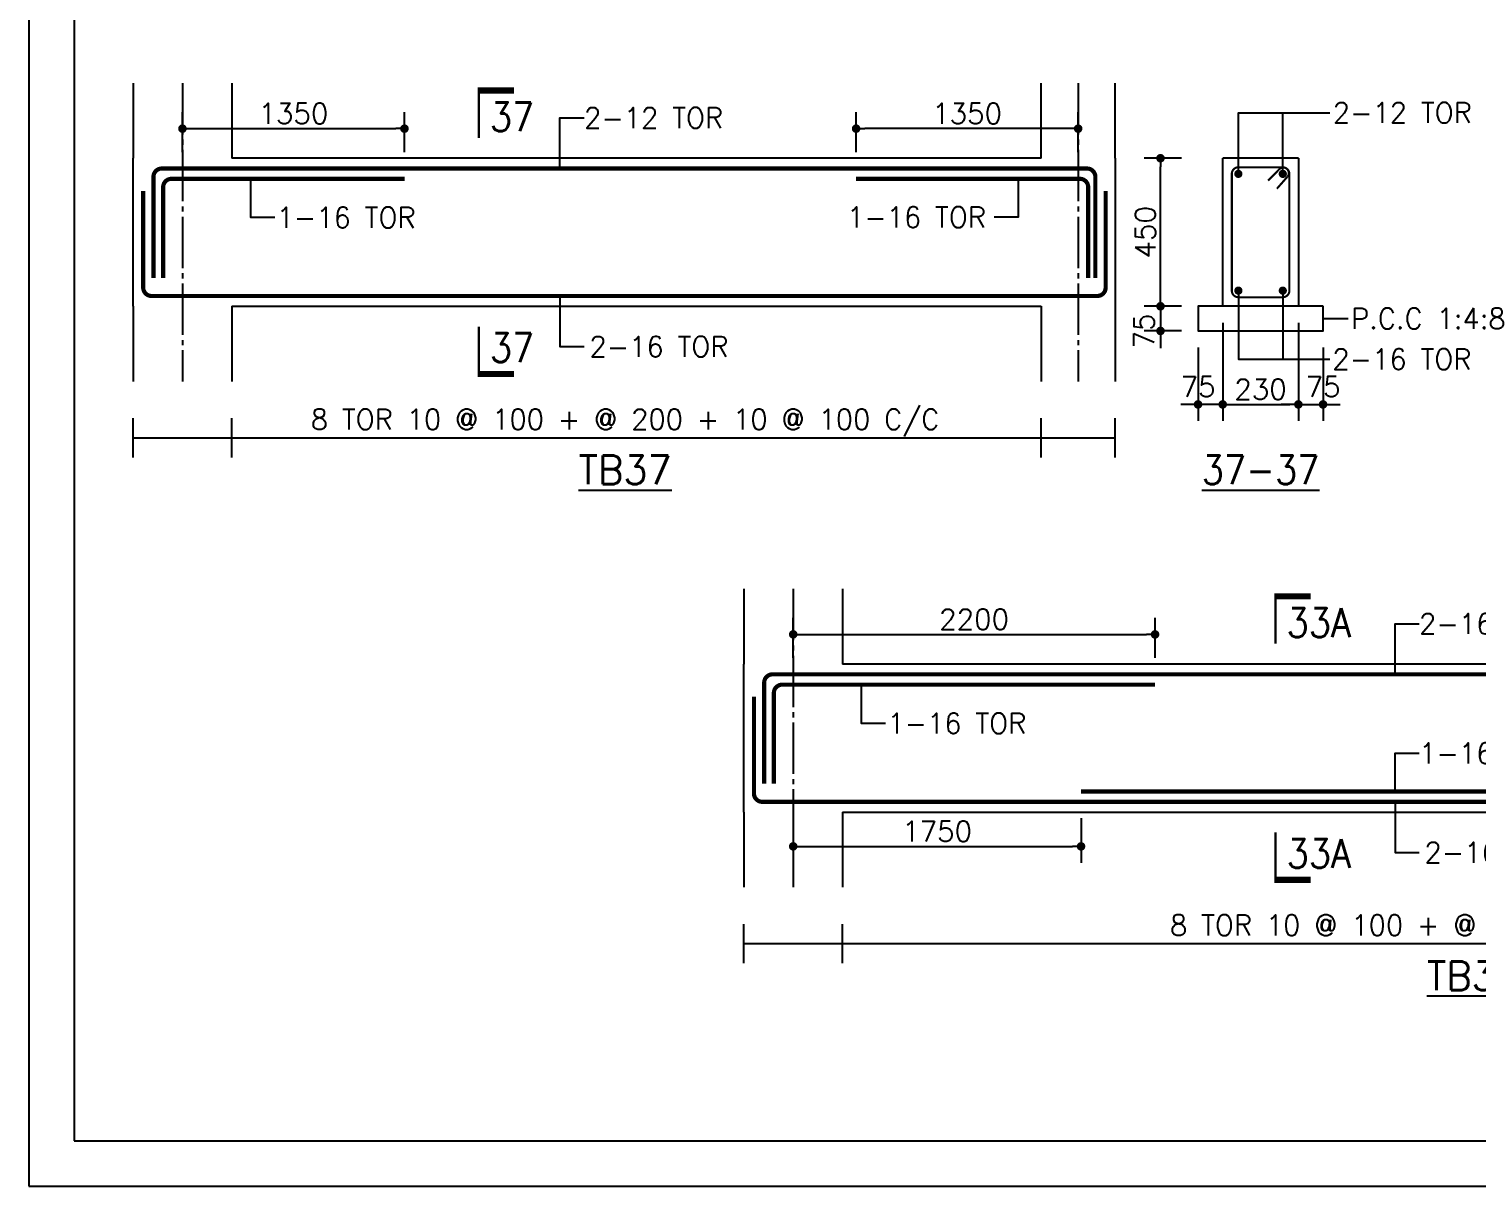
# Model space of a CAD drawing. Extents: x -200722 to 834823, y -494970 to 88783.
# Drawn here: x 222673 to 240281, y -429390 to -415318 of the extents above; entities that cross this region are included whole.
import ezdxf
from ezdxf.enums import TextEntityAlignment as Align

# ---------------------------------------------------------------- set-up
doc = ezdxf.new("R2010")
doc.units = 0
doc.header["$LTSCALE"] = 100
doc.header["$MEASUREMENT"] = 0
doc.header["$PDMODE"] = 34
doc.linetypes.add('CL', pattern=[3.25, 2.5, -0.25, 0.25, -0.25])
doc.layers.get('0').update_dxf_attribs({"linetype": 'CONTINUOUS'})
doc.layers.get('DEFPOINTS').update_dxf_attribs({"linetype": 'CONTINUOUS'})
doc.layers.add('9_PRINT BOUNDARY_NON PRINT', color=32, linetype='CONTINUOUS', plot=False)
doc.layers.add('9_TITLE TEXT', color=7, linetype='CONTINUOUS', lineweight=20)
for name, color, linetype in [('ARO', 7, 'CONTINUOUS'), ('B_NO', 3, 'CONTINUOUS'), ('BEAM', 4, 'CONTINUOUS'), ('CL', 8, 'CL'), ('FOOTING DIM', 4, 'CONTINUOUS'), ('STEEL', 6, 'CONTINUOUS'), ('TEXT', 2, 'CONTINUOUS')]:
    doc.layers.add(name, color=color, linetype=linetype)
doc.styles.add('ROMANS', font='romans.shx')
doc.styles.get("Standard").update_dxf_attribs({"font": 'simplex.shx'})
doc.dimstyles.new('STANDARD$0', dxfattribs={"dimtxt": 2.5, "dimasz": 2.5, "dimexe": 2, "dimexo": 0.7, "dimgap": 0.9, "dimtad": 1, "dimdec": 0, "dimdsep": 46, "dimtxsty": 'ROMANS', "dimcen": 0.09, "dimclrd": 4, "dimclre": 4, "dimclrt": 3, "dimadec": 0, "dimazin": 0, "dimtfac": 1, "dimtdec": 0, "dimtmove": 0, "dimatfit": 3, "dimfxl": 1, "dimtolj": 1, "dimtzin": 0, "dimarcsym": 0})

# ---------------------------------------------------------------- blocks, each defined once
blk = doc.blocks.new('DOT')
at = {"color": 0, "linetype": 'ByBlock'}
blk.add_line((-0.5, 0), (-1, 0), dxfattribs=at)
at = {"color": 0, "linetype": 'ByBlock', "const_width": 0.5}
blk.add_lwpolyline([(-0.25, 0, 1), (0.25, 0, 1)], format="xyb", close=True, dxfattribs=at)
blk = doc.blocks.new('*D1636')
at = {"layer": 'BEAM', "color": 0, "lineweight": -2, "transparency": 16777216}
for p, q in [((232731, -416815), (232731, -416330)), ((235431, -416815), (235431, -416330)), ((235327, -416530), (232835, -416530))]:
    blk.add_line(p, q, dxfattribs=at)
at = {"layer": 'DEFPOINTS', "color": 0, "lineweight": -3, "transparency": 16777216}
for p in [(232731, -416530), (232731, -417015), (235431, -417015)]:
    blk.add_point(p, dxfattribs=at)
at = {"layer": 'BEAM', "color": 0, "lineweight": -2, "transparency": 16777216, "xscale": 104, "yscale": 104, "zscale": 104, "rotation": 180}
blk.add_blockref('DOT', (232731, -416530), dxfattribs=at)
at = {"layer": 'BEAM', "color": 0, "lineweight": -2, "transparency": 16777216, "xscale": 104, "yscale": 104, "zscale": 104}
blk.add_blockref('DOT', (235431, -416530), dxfattribs=at)
at = {"layer": 'BEAM', "color": 0, "transparency": 16777216, "insert": (234081, -416346), "char_height": 248, "attachment_point": 5}
blk.add_mtext('\\A1;1350', dxfattribs=at)
blk = doc.blocks.new('_DOT')
at = {"color": 0, "linetype": 'ByBlock'}
blk.add_line((-0.5, 0), (-1, 0), dxfattribs=at)
at = {"color": 0, "linetype": 'ByBlock', "const_width": 0.5}
blk.add_lwpolyline([(-0.25, 0, 1), (0.25, 0, 1)], format="xyb", close=True, dxfattribs=at)
blk = doc.blocks.new('*D1637')
at = {"layer": 'BEAM', "color": 0, "lineweight": -2, "transparency": 16777216}
for p, q in [((237189, -418890), (237189, -420084)), ((238109, -418890), (238109, -420084)), ((237293, -419884), (238005, -419884))]:
    blk.add_line(p, q, dxfattribs=at)
at = {"layer": 'DEFPOINTS', "color": 0, "lineweight": -3, "transparency": 16777216}
for p in [(237189, -418690), (238109, -418690), (238109, -419884)]:
    blk.add_point(p, dxfattribs=at)
at = {"layer": 'BEAM', "color": 0, "lineweight": -2, "transparency": 16777216, "xscale": 104, "yscale": 104, "zscale": 104, "rotation": 180}
blk.add_blockref('DOT', (237189, -419884), dxfattribs=at)
at = {"layer": 'BEAM', "color": 0, "lineweight": -2, "transparency": 16777216, "xscale": 104, "yscale": 104, "zscale": 104}
blk.add_blockref('DOT', (238109, -419884), dxfattribs=at)
at = {"layer": 'BEAM', "color": 0, "transparency": 16777216, "insert": (237649, -419700), "char_height": 248, "attachment_point": 5}
blk.add_mtext('\\A1;230', dxfattribs=at)
blk = doc.blocks.new('*D1638')
at = {"layer": 'BEAM', "color": 0, "lineweight": -2, "transparency": 16777216}
for p, q in [((236689, -416890), (236232, -416890)), ((236432, -418586), (236432, -416994)), ((236689, -418690), (236232, -418690))]:
    blk.add_line(p, q, dxfattribs=at)
at = {"layer": 'DEFPOINTS', "color": 0, "lineweight": -3, "transparency": 16777216}
for p in [(236432, -416890), (236889, -416890), (236889, -418690)]:
    blk.add_point(p, dxfattribs=at)
at = {"layer": 'BEAM', "color": 0, "lineweight": -2, "transparency": 16777216, "xscale": 104, "yscale": 104, "zscale": 104}
for p, rotation in [((236432, -416890), 90), ((236432, -418690), 270)]:
    blk.add_blockref('DOT', p, dxfattribs=dict(at, rotation=rotation))
at = {"layer": 'BEAM', "color": 0, "transparency": 16777216, "insert": (236248, -417790), "char_height": 248, "attachment_point": 5, "rotation": 90}
blk.add_mtext('\\A1;450', dxfattribs=at)
blk = doc.blocks.new('*D1639')
at = {"layer": 'BEAM', "color": 0, "lineweight": -2, "transparency": 16777216}
for p, q in [((224539, -416815), (224539, -416330)), ((227239, -416815), (227239, -416330)), ((224643, -416530), (227135, -416530))]:
    blk.add_line(p, q, dxfattribs=at)
at = {"layer": 'DEFPOINTS', "color": 0, "lineweight": -3, "transparency": 16777216}
for p in [(227239, -416530), (224539, -417015), (227239, -417015)]:
    blk.add_point(p, dxfattribs=at)
at = {"layer": 'BEAM', "color": 0, "lineweight": -2, "transparency": 16777216, "xscale": 104, "yscale": 104, "zscale": 104, "rotation": 180}
blk.add_blockref('DOT', (224539, -416530), dxfattribs=at)
at = {"layer": 'BEAM', "color": 0, "lineweight": -2, "transparency": 16777216, "xscale": 104, "yscale": 104, "zscale": 104}
blk.add_blockref('DOT', (227239, -416530), dxfattribs=at)
at = {"layer": 'BEAM', "color": 0, "transparency": 16777216, "insert": (225889, -416346), "char_height": 248, "attachment_point": 5}
blk.add_mtext('\\A1;1350', dxfattribs=at)
blk = doc.blocks.new('*D1640')
at = {"layer": 'BEAM', "color": 0, "lineweight": -2, "transparency": 16777216}
for p, q in [((238109, -419190), (238109, -420084)), ((238409, -419190), (238409, -420084)), ((238005, -419884), (237901, -419884)), ((238109, -419884), (238409, -419884)), ((238513, -419884), (238617, -419884))]:
    blk.add_line(p, q, dxfattribs=at)
at = {"layer": 'DEFPOINTS', "color": 0, "lineweight": -3, "transparency": 16777216}
for p in [(238109, -418990), (238409, -418990), (238409, -419884)]:
    blk.add_point(p, dxfattribs=at)
at = {"layer": 'BEAM', "color": 0, "lineweight": -2, "transparency": 16777216, "xscale": 104, "yscale": 104, "zscale": 104}
blk.add_blockref('DOT', (238109, -419884), dxfattribs=at)
at = {"layer": 'BEAM', "color": 0, "lineweight": -2, "transparency": 16777216, "xscale": 104, "yscale": 104, "zscale": 104, "rotation": 180}
blk.add_blockref('DOT', (238409, -419884), dxfattribs=at)
at = {"layer": 'BEAM', "color": 0, "transparency": 16777216, "insert": (238409, -419668), "char_height": 248, "attachment_point": 5}
blk.add_mtext('\\A1;75', dxfattribs=at)
blk = doc.blocks.new('*D1641')
at = {"layer": 'BEAM', "color": 0, "lineweight": -2, "transparency": 16777216}
for p, q in [((236889, -419190), (236889, -420084)), ((237189, -419190), (237189, -420084)), ((236785, -419884), (236681, -419884)), ((237189, -419884), (236889, -419884)), ((237293, -419884), (237397, -419884))]:
    blk.add_line(p, q, dxfattribs=at)
at = {"layer": 'DEFPOINTS', "color": 0, "lineweight": -3, "transparency": 16777216}
for p in [(236889, -418990), (237189, -418990), (236889, -419884)]:
    blk.add_point(p, dxfattribs=at)
at = {"layer": 'BEAM', "color": 0, "lineweight": -2, "transparency": 16777216, "xscale": 104, "yscale": 104, "zscale": 104}
blk.add_blockref('DOT', (236889, -419884), dxfattribs=at)
at = {"layer": 'BEAM', "color": 0, "lineweight": -2, "transparency": 16777216, "xscale": 104, "yscale": 104, "zscale": 104, "rotation": 180}
blk.add_blockref('DOT', (237189, -419884), dxfattribs=at)
at = {"layer": 'BEAM', "color": 0, "transparency": 16777216, "insert": (236889, -419668), "char_height": 248, "attachment_point": 5}
blk.add_mtext('\\A1;75', dxfattribs=at)
blk = doc.blocks.new('*D1642')
at = {"layer": 'BEAM', "color": 0, "lineweight": -2, "transparency": 16777216}
for p, q in [((236432, -418586), (236432, -418482)), ((236689, -418690), (236232, -418690)), ((236432, -418690), (236432, -418990)), ((236689, -418990), (236232, -418990)), ((236432, -419094), (236432, -419198))]:
    blk.add_line(p, q, dxfattribs=at)
at = {"layer": 'DEFPOINTS', "color": 0, "lineweight": -3, "transparency": 16777216}
for p in [(236889, -418690), (236432, -418990), (236889, -418990)]:
    blk.add_point(p, dxfattribs=at)
at = {"layer": 'BEAM', "color": 0, "lineweight": -2, "transparency": 16777216, "xscale": 104, "yscale": 104, "zscale": 104}
for p, rotation in [((236432, -418690), 270), ((236432, -418990), 90)]:
    blk.add_blockref('DOT', p, dxfattribs=dict(at, rotation=rotation))
at = {"layer": 'BEAM', "color": 0, "transparency": 16777216, "insert": (236232, -418990), "char_height": 248, "attachment_point": 5, "rotation": 90}
blk.add_mtext('\\A1;75', dxfattribs=at)
blk = doc.blocks.new('*D2024')
at = {"layer": 'BEAM', "color": 0, "lineweight": -2, "transparency": 16777216}
for p, q in [((231966, -422967), (231966, -422481)), ((236366, -422967), (236366, -422481)), ((232070, -422681), (236262, -422681))]:
    blk.add_line(p, q, dxfattribs=at)
at = {"layer": 'DEFPOINTS', "color": 0, "lineweight": -3, "transparency": 16777216}
for p in [(236366, -422681), (231966, -423167), (236366, -423167)]:
    blk.add_point(p, dxfattribs=at)
at = {"layer": 'BEAM', "color": 0, "lineweight": -2, "transparency": 16777216, "xscale": 104, "yscale": 104, "zscale": 104, "rotation": 180}
blk.add_blockref('DOT', (231966, -422681), dxfattribs=at)
at = {"layer": 'BEAM', "color": 0, "lineweight": -2, "transparency": 16777216, "xscale": 104, "yscale": 104, "zscale": 104}
blk.add_blockref('DOT', (236366, -422681), dxfattribs=at)
at = {"layer": 'BEAM', "color": 0, "transparency": 16777216, "insert": (234166, -422497), "char_height": 248, "attachment_point": 5}
blk.add_mtext('\\A1;2200', dxfattribs=at)
blk = doc.blocks.new('*D2020')
at = {"layer": 'BEAM', "color": 0, "lineweight": -2, "transparency": 16777216}
for p, q in [((231966, -424917), (231966, -425459)), ((235466, -424917), (235466, -425459)), ((232070, -425259), (235362, -425259))]:
    blk.add_line(p, q, dxfattribs=at)
at = {"layer": 'DEFPOINTS', "color": 0, "lineweight": -3, "transparency": 16777216}
for p in [(231966, -424717), (235466, -424717), (235466, -425259)]:
    blk.add_point(p, dxfattribs=at)
at = {"layer": 'BEAM', "color": 0, "lineweight": -2, "transparency": 16777216, "xscale": 104, "yscale": 104, "zscale": 104, "rotation": 180}
blk.add_blockref('DOT', (231966, -425259), dxfattribs=at)
at = {"layer": 'BEAM', "color": 0, "lineweight": -2, "transparency": 16777216, "xscale": 104, "yscale": 104, "zscale": 104}
blk.add_blockref('DOT', (235466, -425259), dxfattribs=at)
at = {"layer": 'BEAM', "color": 0, "transparency": 16777216, "insert": (233716, -425075), "char_height": 248, "attachment_point": 5}
blk.add_mtext('\\A1;1750', dxfattribs=at)

msp = doc.modelspace()

# ---------------------------------------------------------------- linework, layer by layer
at = {"color": 18, "true_color": 0x000000}
msp.add_lwpolyline([(223222.7, -428839.6), (314632.7, -428839.6), (314632.7, -364599.6), (223222.7, -364599.6)], close=True, dxfattribs=at)
at = {"layer": '9_PRINT BOUNDARY_NON PRINT', "color": 18, "true_color": 0x000000}
msp.add_lwpolyline([(222672.7, -429389.6), (315182.7, -429389.6), (315182.7, -364049.6), (222672.7, -364049.6)], close=True, dxfattribs=at)
at = {"layer": '9_TITLE TEXT', "color": 18, "true_color": 0x000000}
msp.add_lwpolyline([(314632.7, -364599.6), (223222.7, -364599.6), (223222.7, -428839.6), (314632.7, -428839.6)], dxfattribs=at)
at = {"layer": 'ARO', "color": 18, "true_color": 0x000000}
for points, elevation in [([(229129.9, -417015.2), (229129.9, -416399.4), (229423, -416399.4)], 3062), ([(225367.7, -417140.2), (225367.7, -417607.1), (225660.8, -417607.1)], -385.9), ([(234703.1, -417140.2), (234703.1, -417607.1), (234410, -417607.1)], 7611.5), ([(229129.9, -418565.2), (229129.9, -419181.1), (229423, -419181.1)], 3062), ([(239283.9, -423166.9), (239283.9, -422551), (239577, -422551)], 5794.3), ([(232794.3, -423291.9), (232794.3, -423758.8), (233087.4, -423758.8)], 5794.3), ([(239283.9, -424591.9), (239283.9, -424126.3), (239577, -424126.3)], 6895.9), ([(239283.9, -424716.9), (239283.9, -425332.7), (239577, -425332.7)], 5794.3)]:
    msp.add_lwpolyline(points, dxfattribs=dict(at, elevation=elevation))
at = {"layer": 'B_NO', "color": 7}
for points, elevation in [([(228142, -416643.1, 30, 30, 0), (228142, -416066.6, 75, 75, 0), (228569.5, -416066.6, 75, 75, 0)], 3062), ([(228142, -418937.3, 30, 30, 0), (228142, -419513.8, 75, 75, 0), (228569.5, -419513.8, 75, 75, 0)], 3062), ([(237830.8, -422794.7, 30, 30, 0), (237830.8, -422218.2, 75, 75, 0), (238258.3, -422218.2, 75, 75, 0)], 5794.3), ([(237830.8, -425089, 30, 30, 0), (237830.8, -425665.5, 75, 75, 0), (238258.3, -425665.5, 75, 75, 0)], 5794.3)]:
    msp.add_lwpolyline(points, format="xyseb", dxfattribs=dict(at, elevation=elevation))
at = {"layer": 'BEAM', "color": 18, "linetype": 'ByBlock', "true_color": 0x000000}
for p, q in [((223939.3, -415975.8, 715.6), (223939.3, -416890.2, 715.6)), ((225139.3, -415975.8, 715.6), (225139.3, -416890.2, 715.6)), ((234981.3, -416890.2, 7611.5), (234981.3, -415975.8, 7611.5)), ((235881.3, -416890.2, 7611.5), (235881.3, -415975.8, 7611.5)), ((223939.3, -418690.2, 715.6), (223939.3, -416890.2, 715.6)), ((235881.3, -416890.2, 7611.5), (235881.3, -418690.2, 7611.5)), ((223939.3, -418690.2, 715.6), (223939.3, -419604.6, 715.6)), ((225139.3, -418690.2, 715.6), (234981.3, -418690.2, 7611.5)), ((225139.3, -418690.2, 715.6), (225139.3, -419604.6, 715.6)), ((234981.3, -418690.2, 7611.5), (234981.3, -419604.6, 7611.5)), ((235881.3, -418690.2, 7611.5), (235881.3, -419604.6, 7611.5)), ((223939.3, -420527.8, 715.6), (223939.3, -420052.6, 715.6)), ((225139.3, -420527.8, 715.6), (225139.3, -420052.6, 715.6)), ((234981.3, -420527.8, 7611.5), (234981.3, -420052.6, 7611.5)), ((235881.3, -420527.8, 7611.5), (235881.3, -420052.6, 7611.5)), ((223939.3, -420290.2, 715.6), (235881.3, -420290.2, 7611.5)), ((231365.8, -422127.5, 6895.9), (231365.8, -423041.9, 6895.9)), ((232565.8, -422127.5, 6895.9), (232565.8, -423041.9, 6895.9)), ((231365.8, -424841.9, 6895.9), (231365.8, -423041.9, 6895.9)), ((231365.8, -424841.9, 6895.9), (231365.8, -425756.3, 6895.9)), ((232565.8, -424841.9, 6895.9), (248881.8, -424841.9, 6895.9)), ((232565.8, -424841.9, 6895.9), (232565.8, -425756.3, 6895.9)), ((231365.8, -426679.5, 6895.9), (231365.8, -426204.2, 6895.9)), ((232565.8, -426679.5, 6895.9), (232565.8, -426204.2, 6895.9)), ((231365.8, -426441.9, 6895.9), (262063.8, -426441.9, 6895.9))]:
    msp.add_line(p, q, dxfattribs=at)
at = {"layer": 'BEAM', "color": 18, "true_color": 0x000000}
for p, q in [((238109.3, -416890.2, 7611.5), (237189.3, -416890.2, 7611.5)), ((237189.3, -418690.2, 7611.5), (237189.3, -416890.2, 7611.5)), ((238109.3, -416890.2, 7611.5), (238109.3, -418690.2, 7611.5)), ((238109.3, -418690.2, 7611.5), (237189.3, -418690.2, 7611.5))]:
    msp.add_line(p, q, dxfattribs=at)
at = {"layer": 'BEAM', "color": 18, "true_color": 0x000000, "elevation": 7611.5}
msp.add_lwpolyline([(238109.3, -417490.2), (238109.3, -418690.2)], dxfattribs=at)
msp.add_lwpolyline([(238409.3, -418690.2), (236889.3, -418690.2), (236889.3, -418990.2), (238409.3, -418990.2)], close=True, dxfattribs=at)
at = {"layer": 'CL', "color": 18, "linetype": 'CL', "lineweight": -3, "ltscale": 2.5, "true_color": 0x000000}
for p, q in [((224539.3, -415975.8, 715.6), (224539.3, -419604.6, 715.6)), ((235431.3, -415975.8, 7611.5), (235431.3, -419604.6, 7611.5)), ((231965.8, -422127.5, 6895.9), (231965.8, -425756.3, 6895.9))]:
    msp.add_line(p, q, dxfattribs=at)
at = {"layer": 'FOOTING DIM', "color": 18, "true_color": 0x000000}
for p, q in [((234981.3, -416890.2, 7611.6), (225139.3, -416890.2, 653.5)), ((248881.8, -423041.9, 6857.7), (232565.8, -423041.9, 6833.8))]:
    msp.add_line(p, q, dxfattribs=at)
at = {"layer": 'STEEL', "color": 18, "true_color": 0x000000}
for points, const_width, elevation in [([(235640.4, -418346.1), (235640.4, -417116.8, 0.4142136), (235538.8, -417015.2), (224286.9, -417015.2, 0.4142136), (224186.9, -417115.2), (224186.9, -418346.1)], 50.8, 6509.9), ([(237740.8, -417161.2), (237881.2, -417019.4, -0.9245164), (237975.4, -417115.1), (237848.1, -417260.1, -122.114008)], 25, 7611.5), ([(224061.9, -417286.9), (224061.9, -418463.6, 0.4142136), (224163.5, -418565.2), (235663.8, -418565.2, 0.4142136), (235765.4, -418463.6), (235765.4, -417286.9)], 50.8, 6509.9), ([(261823, -424497.7), (261823, -423268.5, 0.4142136), (261721.4, -423166.9), (231713.5, -423166.9, 0.4142136), (231613.5, -423266.9), (231613.5, -424497.7)], 50.8, 5794.3), ([(231488.5, -423438.5), (231488.5, -424615.3, 0.4142136), (231590.1, -424716.9), (261846.4, -424716.9, 0.4142136), (261948, -424615.3), (261948, -423438.5)], 50.8, 5794.3)]:
    msp.add_lwpolyline(points, format="xyb", dxfattribs=dict(at, const_width=const_width, elevation=elevation))
at = {"layer": 'STEEL', "color": 3, "const_width": 50.8}
for points, elevation in [([(224304.4, -418346.1), (224304.4, -417241.8, -0.4142136), (224406, -417140.2), (227239.3, -417140.2)], -385.9), ([(235553, -418346.1), (235553, -417241.8, 0.4142136), (235451.4, -417140.2), (232731.3, -417140.2)], 7611.5), ([(231730.9, -424497.7), (231730.9, -423393.5, -0.4142136), (231832.5, -423291.9), (236365.8, -423291.9)], 5794.3)]:
    msp.add_lwpolyline(points, format="xyb", dxfattribs=dict(at, elevation=elevation))
at = {"layer": 'STEEL', "color": 18, "true_color": 0x000000, "elevation": 7611.5}
for points, const_width in [([(237379.3, -417000.2), (237919.3, -417000.2, -0.4142136), (237999.3, -417080.2), (237999.3, -418500.2, -0.4142136), (237919.3, -418580.2), (237379.3, -418580.2, -0.4142136), (237299.3, -418500.2), (237299.3, -417080.2, -0.4142136)], 25.4), ([(237354.3, -417080.2, 1), (237404.3, -417080.2, 1)], 50), ([(237894.3, -417080.2, 1), (237944.3, -417080.2, 1)], 50), ([(237354.3, -418500.2, -1), (237404.3, -418500.2, -1)], 50), ([(237894.3, -418500.2, -1), (237944.3, -418500.2, -1)], 50)]:
    msp.add_lwpolyline(points, format="xyb", close=True, dxfattribs=dict(at, const_width=const_width))
at = {"layer": 'STEEL', "color": 3, "const_width": 50.8, "elevation": 6895.9}
msp.add_lwpolyline([(245981.8, -424591.9), (235465.8, -424591.9)], dxfattribs=at)
at = {"layer": 'TEXT', "color": 18, "true_color": 0x000000, "elevation": 7611.5}
for points in [[(237379.3, -417080.2), (237379.3, -416336.4), (238490.9, -416336.4)], [(237919.3, -417080.2), (237919.3, -416336.4)], [(237379.3, -418500.2), (237379.3, -419333.5), (238490.9, -419333.5)], [(237919.3, -418500.2), (237919.3, -419333.5)], [(238409.3, -418840.2), (238712.8, -418840.2)]]:
    msp.add_lwpolyline(points, dxfattribs=at)

# ---------------------------------------------------------------- texts
at = {"layer": 'B_NO', "color": 18, "true_color": 0x000000, "width": 0.9}
for s, p in [('37', (228277.6, -416387, 3062)), ('37', (228277.6, -419193.4, 3062)), ('33A', (237966.4, -422538.7, 5794.3)), ('33A', (237966.4, -425345, 5794.3))]:
    msp.add_text(s, height=350, dxfattribs=at).set_placement(p, align=Align.MIDDLE_LEFT)
at = {"layer": 'B_NO', "color": 18, "true_color": 0x000000}
for s, height, width, p in [('8 TOR 10 @ 100 + @ 200 + 10 @ 100 C/C', 250, 0.98, (229922.3, -420083.1, 715.6)), ('%%UTB37', 350, 0.98, (229922.3, -420680.4, 715.6)), ('%%U37-37', 350, 0.9, (237649.3, -420680.4, 7611.5)), ('8 TOR 10 @ 100 + @ 200 + 10 @ 100 C/C', 250, 0.98, (240370, -426234.7, 5794.3)), ('%%UTB33A', 350, 0.98, (240370, -426832.1, 5794.3))]:
    msp.add_text(s, height=height, dxfattribs=dict(at, width=width)).set_placement(p, align=Align.MIDDLE)
at = {"layer": 'TEXT', "color": 18, "true_color": 0x000000, "width": 0.98}
for s, p in [('2-12 TOR', (238527.3, -416336.4, 7611.5)), ('2-12 TOR', (229423, -416399.4, 3062)), ('1-16 TOR', (225683.7, -417611, -385.9)), ('1-16 TOR', (232619.5, -417607.1, 7611.5)), ('P.C.C 1:4:8', (238749.2, -418840.2, 7611.5)), ('2-16 TOR', (229487.9, -419181.1, 3062)), ('2-16 TOR', (238522.6, -419333.5, 7611.5)), ('2-16 TOR', (239577, -422551, 5794.3)), ('1-16 TOR', (233110.3, -423762.7, 5794.3)), ('1-16 TOR', (239577, -424126.3, 6895.9)), ('2-16 TOR', (239641.9, -425332.7, 5794.3))]:
    msp.add_text(s, height=250, dxfattribs=at).set_placement(p, align=Align.MIDDLE_LEFT)

# ---------------------------------------------------------------- dimensions: what is measured, and where the dimension line sits
at = {"layer": 'BEAM', "color": 18, "true_color": 0x000000}
for base, p1, p2, override, picture, middle in [((227239.3, -416529.6, -385.9), (224539.3, -417015.2, -385.9), (227239.3, -417015.2, -385.9), {"dimscale": 8, "dimtxt": 31, "dimasz": 13, "dimexe": 25, "dimexo": 25, "dimgap": 7.5, "dimdec": 0, "dimlfac": 0.5, "dimzin": 3, "dimtxsty": 'Standard', "dimblk": 'DOT', "dimcen": 3, "dimdle": 4, "dimclrd": 0, "dimclre": 0, "dimclrt": 0, "dimtdec": 0, "dimtmove": 2, "dimldrblk": 'DOT', "dimtzin": 3}, '*D1639', (225889.3, -416345.6, -385.9)), ((238109.3, -419884.1, 7611.5), (237189.3, -418690.2, 7611.5), (238109.3, -418690.2, 7611.5), {"dimscale": 8, "dimtxt": 31, "dimasz": 13, "dimexe": 25, "dimexo": 25, "dimgap": 7.5, "dimdec": 0, "dimlfac": 0.25, "dimzin": 3, "dimtxsty": 'Standard', "dimblk": 'DOT', "dimcen": 3, "dimdle": 4, "dimclrd": 0, "dimclre": 0, "dimclrt": 0, "dimtdec": 0, "dimtmove": 2, "dimldrblk": 'DOT', "dimtzin": 3}, '*D1637', (237649.3, -419700.1, 7611.5)), ((236365.8, -422681.3, 5794.3), (231965.8, -423166.9, 5794.3), (236365.8, -423166.9, 5794.3), {"dimscale": 8, "dimtxt": 31, "dimasz": 13, "dimexe": 25, "dimexo": 25, "dimgap": 7.5, "dimdec": 0, "dimlfac": 0.5, "dimzin": 3, "dimtxsty": 'Standard', "dimblk": 'DOT', "dimcen": 3, "dimdle": 4, "dimclrd": 0, "dimclre": 0, "dimclrt": 0, "dimtdec": 0, "dimtmove": 2, "dimldrblk": 'DOT', "dimtzin": 3}, '*D2024', (234165.8, -422497.3, 5794.3)), ((235465.8, -425258.5, 6895.9), (231965.8, -424716.8, 6895.9), (235465.8, -424716.8, 6895.9), {"dimscale": 8, "dimtxt": 31, "dimasz": 13, "dimexe": 25, "dimexo": 25, "dimgap": 7.5, "dimdec": 0, "dimlfac": 0.5, "dimzin": 3, "dimtxsty": 'Standard', "dimblk": 'DOT', "dimcen": 3, "dimdle": 4, "dimclrd": 0, "dimclre": 0, "dimclrt": 0, "dimtdec": 0, "dimtmove": 2, "dimldrblk": 'DOT', "dimtzin": 3}, '*D2020', (233715.8, -425074.5, 6895.9))]:
    dim = msp.add_linear_dim(base=base, p1=p1, p2=p2, dimstyle='STANDARD$0', override=override, dxfattribs=at)
    dim.commit()
    dim.dimension.update_dxf_attribs({"geometry": picture, "text_midpoint": middle})
for base, p1, p2, angle, override, picture, middle in [((232731.3, -416529.6, 7611.5), (235431.3, -417015.2, 7611.5), (232731.3, -417015.2, 7611.5), 180, {"dimscale": 8, "dimtxt": 31, "dimasz": 13, "dimexe": 25, "dimexo": 25, "dimgap": 7.5, "dimdec": 0, "dimlfac": 0.5, "dimzin": 3, "dimtxsty": 'Standard', "dimblk": 'DOT', "dimcen": 3, "dimdle": 4, "dimclrd": 0, "dimclre": 0, "dimclrt": 0, "dimtdec": 0, "dimtmove": 2, "dimldrblk": 'DOT', "dimtzin": 3}, '*D1636', (234081.3, -416345.6, 7611.5)), ((236432, -416890.2, 7611.5), (236889.3, -418690.2, 7611.5), (236889.3, -416890.2, 7611.5), 90, {"dimscale": 8, "dimtxt": 31, "dimasz": 13, "dimexe": 25, "dimexo": 25, "dimgap": 7.5, "dimdec": 0, "dimlfac": 0.25, "dimzin": 3, "dimtxsty": 'Standard', "dimblk": 'DOT', "dimcen": 3, "dimdle": 4, "dimclrd": 0, "dimclre": 0, "dimclrt": 0, "dimtdec": 0, "dimtmove": 2, "dimldrblk": 'DOT', "dimtzin": 3}, '*D1638', (236248, -417790.2, 7611.5))]:
    dim = msp.add_linear_dim(base=base, p1=p1, p2=p2, angle=angle, dimstyle='STANDARD$0', override=override, dxfattribs=at)
    dim.commit()
    dim.dimension.update_dxf_attribs({"geometry": picture, "text_midpoint": middle})
for base, p1, angle, picture, middle in [((236432, -418990.2, 7611.5), (236889.3, -418690.2, 7611.5), 270, '*D1642', (236232, -418990.2, 7611.5)), ((236889.3, -419884.1, 7611.5), (237189.3, -418990.2, 7611.5), 180, '*D1641', (236889.3, -419668.3, 7611.5))]:
    dim = msp.add_linear_dim(base=base, p1=p1, p2=(236889.3, -418990.2, 7611.5), angle=angle, dimstyle='STANDARD$0', override={"dimscale": 8, "dimtxt": 31, "dimasz": 13, "dimexe": 25, "dimexo": 25, "dimgap": 7.5, "dimdec": 0, "dimlfac": 0.25, "dimzin": 3, "dimtxsty": 'Standard', "dimblk": 'DOT', "dimcen": 3, "dimdle": 4, "dimclrd": 0, "dimclre": 0, "dimclrt": 0, "dimtdec": 0, "dimtmove": 2, "dimldrblk": 'DOT', "dimtzin": 3}, dxfattribs=at)
    dim.commit()
    dim.dimension.update_dxf_attribs({"geometry": picture, "text_midpoint": middle, "dimtype": 160})
dim = msp.add_linear_dim(base=(238409.3, -419884.1, 7611.5), p1=(238109.3, -418990.2, 7611.5), p2=(238409.3, -418990.2, 7611.5), dimstyle='STANDARD$0', override={"dimscale": 8, "dimtxt": 31, "dimasz": 13, "dimexe": 25, "dimexo": 25, "dimgap": 7.5, "dimdec": 0, "dimlfac": 0.25, "dimzin": 3, "dimtxsty": 'Standard', "dimblk": 'DOT', "dimcen": 3, "dimdle": 4, "dimclrd": 0, "dimclre": 0, "dimclrt": 0, "dimtdec": 0, "dimtmove": 2, "dimldrblk": 'DOT', "dimtzin": 3}, dxfattribs=at)
dim.commit()
dim.dimension.update_dxf_attribs({"geometry": '*D1640', "text_midpoint": (238409.3, -419668.3, 7611.5), "dimtype": 160})

doc.saveas('drawing.dxf')
